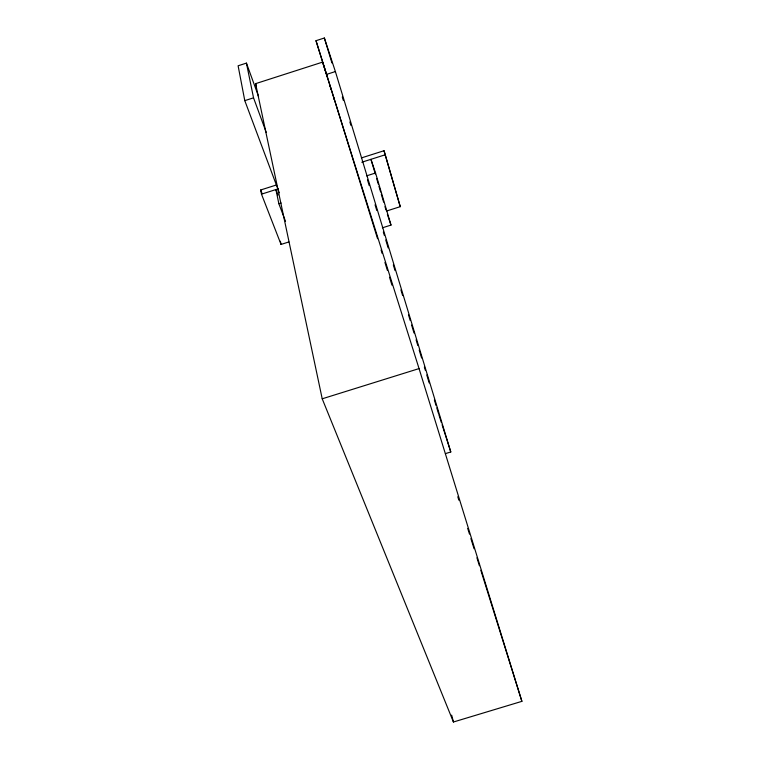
<?xml version="1.0" encoding="UTF-8"?>
<svg xmlns="http://www.w3.org/2000/svg" width="760" height="760" viewBox="0 0 760 760"><rect width="100%" height="100%" fill="white"/><g stroke="black" fill="none" stroke-linecap="round" stroke-linejoin="round"><path stroke-width="1.14" d="M258.58 96.501L246.43 63.109L238.108 65.787L244.786 100.643L279.309 192.793M327.237 76.931L315.998 40.698L324.358 38L335.388 71.554L450.784 451.962L445.398 453.634M255.597 83.657L322.591 62.12L419.055 368.59L521.892 701.347L453.435 722L322.212 398.8L255.597 83.657L256.405 85.88M244.786 100.643L253.536 97.831L246.43 63.109M377.558 238.678L326.601 74.376L335.388 71.554M288.904 241.936L281.038 244.435L261.488 194.161L260.69 189.981L276.535 184.936M361.399 157.918L384.028 150.718L400.254 206.673L386.755 210.947M261.488 194.161L278.388 188.774M361.788 162.232L385.453 154.707M285.541 221.379L278.863 203.727L281.095 203.015M366.567 175.855L375.554 172.995L370.947 159.325L375.288 173.954M382.346 227.82L390.991 225.093L375.554 172.995M322.212 398.8L419.055 368.59M260.69 189.981L261.962 193.258M277.97 195.054L275.909 189.572L278.863 203.727M253.536 97.831L266.219 132.325M400.254 206.673L384.028 150.718M387.381 214.32L390.991 225.093M438.872 414.694L441.398 422.598M442.12 424.859L450.784 451.962M315.998 40.698L326.601 74.376M457.795 496.755L458.85 500.147M467.704 528.399L469.48 534.052M470.896 538.574L474.078 548.748M476.919 557.792L479.398 565.706M480.814 570.228L521.892 701.347M381.073 250.002L382.128 253.403M384.94 262.466L387.401 270.398M389.509 277.201L391.96 285.133M330.049 85.984L331.103 89.385M333.564 97.308L334.267 99.579M324.358 38L331.949 62.966M342.294 97.004L343.33 100.405M349.875 121.961L350.911 125.371M367.469 179.835L369.189 185.506M375.05 204.791L376.779 210.463M383.334 232.028L384.36 235.429M385.748 239.97L388.16 247.912M393.328 264.926L395.058 270.598M400.919 289.892L402.638 295.564M408.5 314.849L410.229 320.53M411.606 325.062L414.019 333.003M416.09 339.815L417.81 345.486M419.197 350.027L421.61 357.969M424.365 367.051L425.401 370.452M426.778 374.993L429.191 382.935M434.368 399.95L436.088 405.622M436.781 407.892L438.501 413.563M376.618 178.457L378.29 184.082M378.955 186.333L380.627 191.957M381.292 194.208L383.629 202.093M384.969 206.596L385.966 209.969M451.659 715.122L453.435 722M280.392 241.233L281.038 244.435"/></g></svg>
